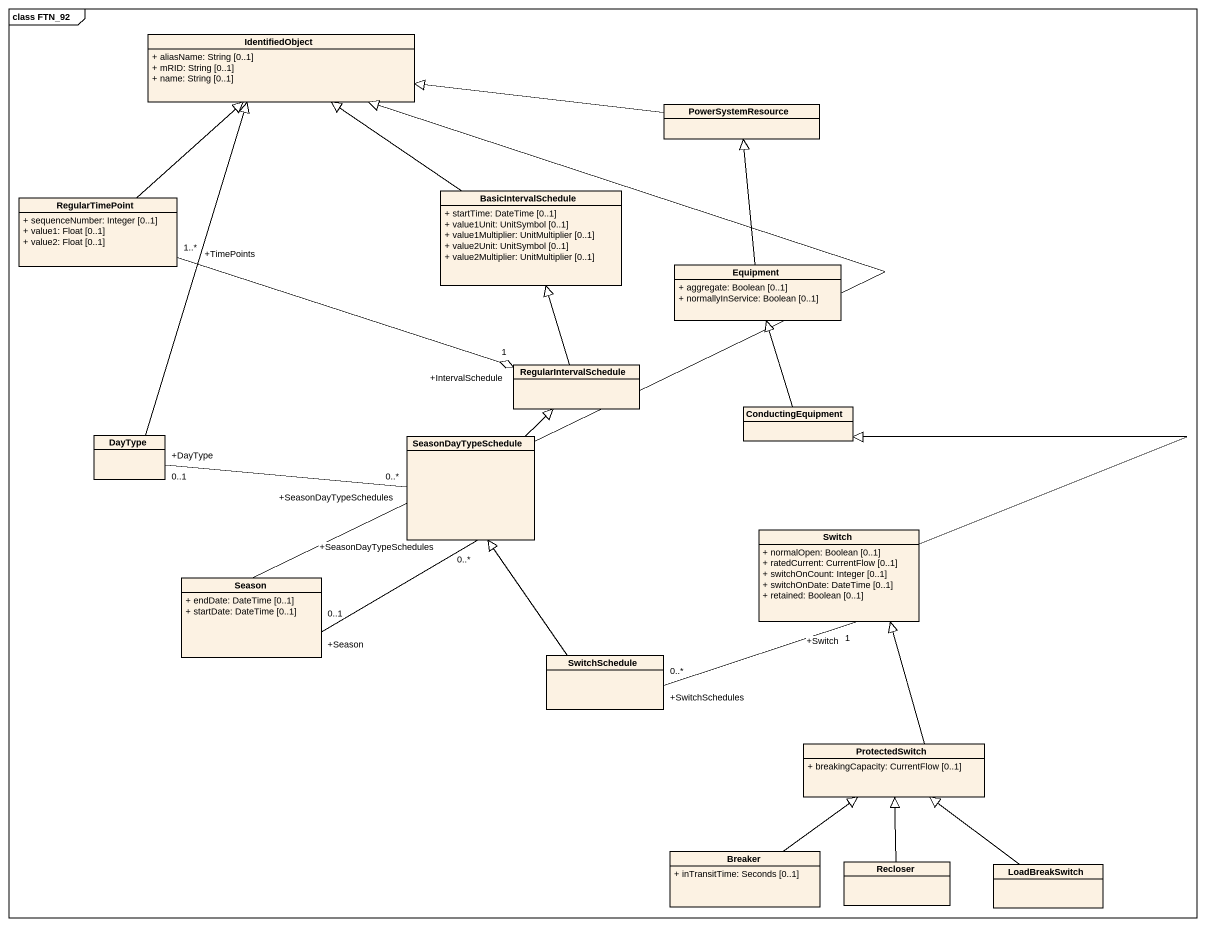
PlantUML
@startuml
mainframe class FTN_92
hide circle
hide empty members
skinparam classAttributeIconSize 0
class IdentifiedObject {
  + aliasName: String [0..1]
  + mRID: String [0..1]
  + name: String [0..1]
}
class PowerSystemResource
class RegularTimePoint {
  + sequenceNumber: Integer [0..1]
  + value1: Float [0..1]
  + value2: Float [0..1]
}
class BasicIntervalSchedule {
  + startTime: DateTime [0..1]
  + value1Unit: UnitSymbol [0..1]
  + value1Multiplier: UnitMultiplier [0..1]
  + value2Unit: UnitSymbol [0..1]
  + value2Multiplier: UnitMultiplier [0..1]
}
class Equipment {
  + aggregate: Boolean [0..1]
  + normallyInService: Boolean [0..1]
}
class RegularIntervalSchedule
class ConductingEquipment
class DayType
class SeasonDayTypeSchedule
class Switch {
  + normalOpen: Boolean [0..1]
  + ratedCurrent: CurrentFlow [0..1]
  + switchOnCount: Integer [0..1]
  + switchOnDate: DateTime [0..1]
  + retained: Boolean [0..1]
}
class Season {
  + endDate: DateTime [0..1]
  + startDate: DateTime [0..1]
}
class SwitchSchedule
class ProtectedSwitch {
  + breakingCapacity: CurrentFlow [0..1]
}
class Breaker {
  + inTransitTime: Seconds [0..1]
}
class Recloser
class LoadBreakSwitch
PowerSystemResource -left-|> IdentifiedObject
RegularTimePoint -up-|> IdentifiedObject
BasicIntervalSchedule -up-|> IdentifiedObject
Equipment -up-|> PowerSystemResource
RegularIntervalSchedule "+IntervalSchedule\n1" o-left- "+TimePoints\n1..*" RegularTimePoint
RegularIntervalSchedule -up-|> BasicIntervalSchedule
ConductingEquipment -up-|> Equipment
DayType -up-|> IdentifiedObject
DayType "+DayType\n0..1" -right- "+SeasonDayTypeSchedules\n0..*" SeasonDayTypeSchedule
SeasonDayTypeSchedule -up-|> RegularIntervalSchedule
Switch -up-|> ConductingEquipment
Switch "+Switch\n1" -left- "+SwitchSchedules\n0..*" SwitchSchedule
Season -up-|> IdentifiedObject
Season "+Season\n0..1" -right- "+SeasonDayTypeSchedules\n0..*" SeasonDayTypeSchedule
SwitchSchedule -up-|> SeasonDayTypeSchedule
ProtectedSwitch -up-|> Switch
Breaker -up-|> ProtectedSwitch
Recloser -up-|> ProtectedSwitch
LoadBreakSwitch -up-|> ProtectedSwitch
@enduml
